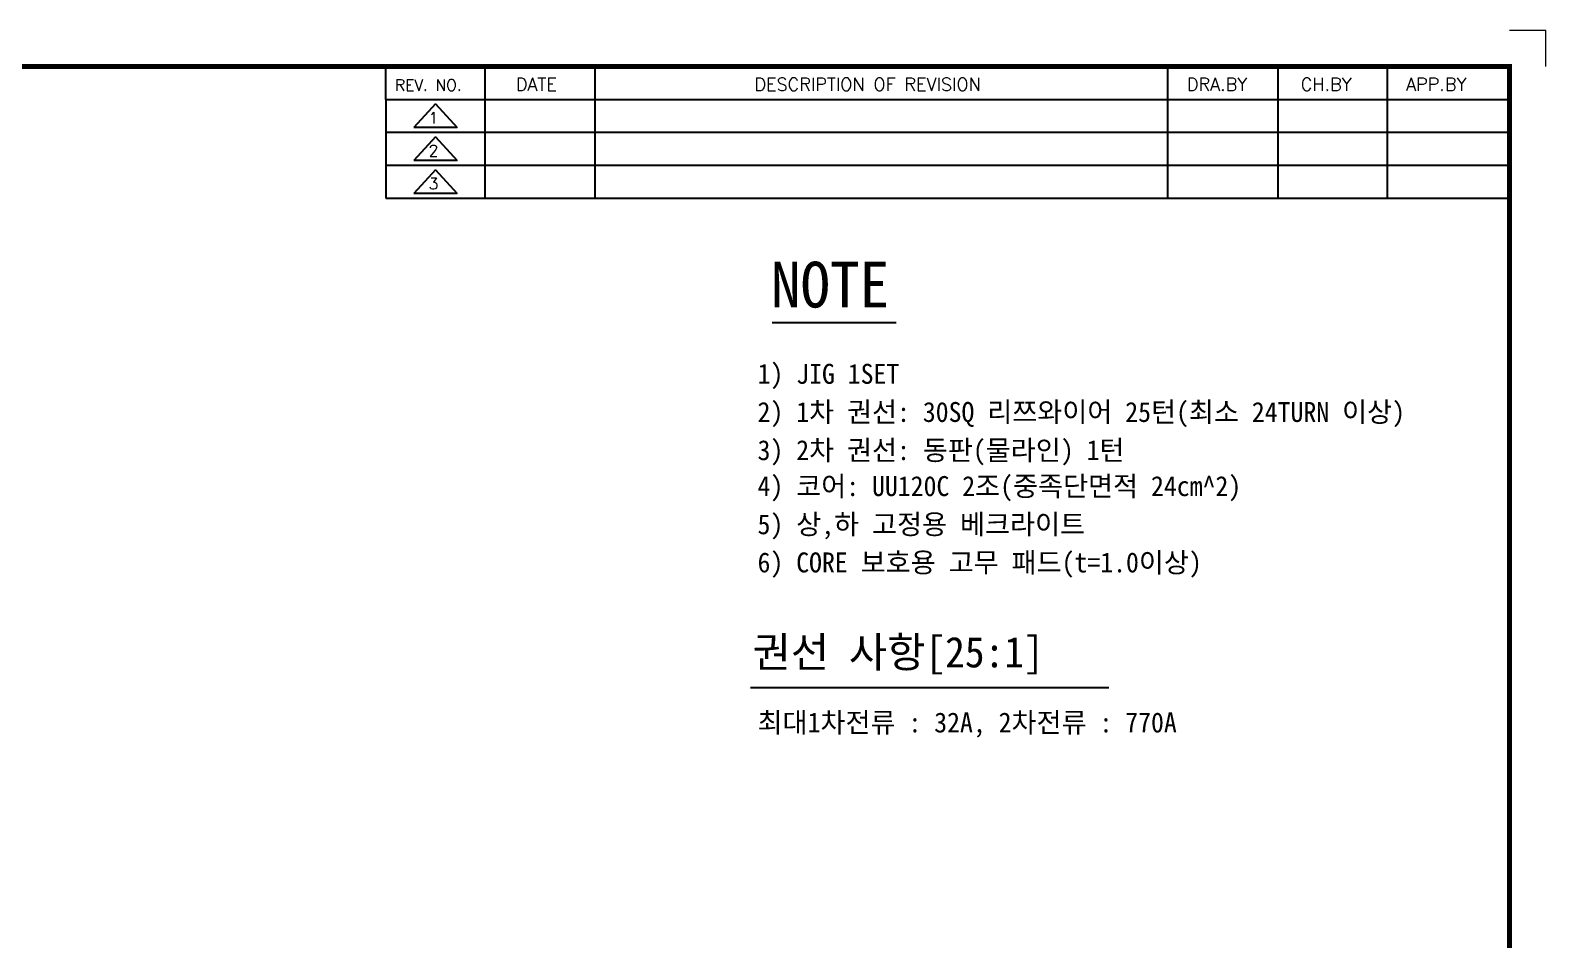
# Model space of a CAD drawing. Header units: inches. Extents: x 6934 to 18973, y 4254 to 7629.
# Drawn here: x 18449 to 18973, y 4694 to 5008 of the extents above; entities that cross this region are included whole.
import ezdxf
from ezdxf.enums import TextEntityAlignment as Align

# ---------------------------------------------------------------- set-up
doc = ezdxf.new("R2010")
doc.units = ezdxf.units.IN
doc.header["$MEASUREMENT"] = 0
doc.layers.add('FORMAT-1', color=7, linetype='Continuous')
doc.styles.add('HAN', font='')
doc.styles.add('RC', font='ROMANC.SHX')
doc.styles.get('HAN').set_extended_font_data('GulimChe')

# ---------------------------------------------------------------- blocks, each defined once
blk = doc.blocks.new('format-3')
at = {"color": 3, "lineweight": 9}
for p in [(414.5, 291.3), (419.5, 286.3)]:
    blk.add_line(p, (419.5, 291.3), dxfattribs=at)
at = {"color": 180}
for p, q in [((258.97, 281.75), (258.97, 286.3)), ((272.71, 281.75), (272.71, 286.3)), ((287.94, 281.75), (287.94, 286.3)), ((367.22, 281.75), (367.22, 286.3)), ((382.45, 281.75), (382.45, 286.3)), ((397.61, 281.75), (397.61, 286.3)), ((258.97, 281.75), (414.5, 281.75))]:
    blk.add_line(p, q, dxfattribs=at)
at = {"layer": 'FORMAT-1', "const_width": 0.7}
blk.add_lwpolyline([(13, 5), (13, 286.3), (414.5, 286.3), (414.5, 5)], close=True, dxfattribs=at)
at = {"color": 2, "style": 'RC'}
for s, height, p in [('REV. NO.', 1.56, (260.23, 282.95)), ('DATE', 1.788, (276.95, 282.94)), ('DESCRIPTION OF REVISION', 1.7875, (309.98, 282.94)), ('DRA.BY', 1.788, (369.83, 282.94)), ('CH.BY', 1.788, (385.59, 282.94)), ('APP.BY', 1.788, (400.18, 282.94))]:
    blk.add_text(s, height=height, dxfattribs=at).set_placement(p)
at = {"style": 'HAN'}
for tag, height, p in [('MODEL-NAME', 3, (386.1, 31.53)), ('SCALE', 2.7, (320.81, 26.29)), ('PART-NAME', 3, (386.1, 26.29)), ('CH-BY', 3, (277.21, 19.44)), ('PART-NO', 3, (386.1, 21.01)), ('DRA-BY', 3, (260.72, 19.44)), ('APP-BY', 3, (293.7, 19.44)), ('관련업체', 3, (333.52, 9.26)), ('DRA-DATE', 2.5, (260.72, 7.47)), ('CH-DATE', 2.5, (277.21, 7.47)), ('APP-DATE', 2.5, (293.7, 7.47))]:
    blk.add_attdef(tag, text='', height=height, dxfattribs=at).set_placement(p, align=Align.MIDDLE_CENTER)
blk = doc.blocks.new('re3')
at = {"color": 180}
for p, q in [((0, 0), (0, -4.55)), ((6.87, -0.64), (3.86, -3.91)), ((6.87, -0.64), (9.88, -3.91)), ((13.74, -4.55), (13.74, 0)), ((28.97, -4.55), (28.97, 0)), ((108.25, -4.55), (108.25, 0)), ((123.49, -4.55), (123.49, 0)), ((138.64, -4.55), (138.64, 0)), ((9.88, -3.91), (3.86, -3.91)), ((0, -4.55), (155.53, -4.55))]:
    blk.add_line(p, q, dxfattribs=at)
at = {"color": 2, "style": 'RC', "oblique": 15}
blk.add_attdef('REV.NO', text='', height=1.56, dxfattribs=at).set_placement((6.59, -2.56), align=Align.MIDDLE_CENTER)
blk.add_attdef('-1', text='', height=1.56, dxfattribs=at).set_placement((9.37, -1.66), align=Align.MIDDLE_LEFT)
at = {"color": 2, "style": 'HAN'}
for tag, p in [('REV.-DATE', (21.36, -2.28)), ('DRA.BY', (115.87, -2.28)), ('CH.BY', (131.07, -2.28)), ('APP.BY', (147.09, -2.28))]:
    blk.add_attdef(tag, text='', height=2.5, dxfattribs=at).set_placement(p, align=Align.MIDDLE_CENTER)
blk.add_attdef('DESCRIPTION-OF-REVISION', text='', height=2.5, dxfattribs=at).set_placement((31.61, -2.28), align=Align.MIDDLE_LEFT)

msp = doc.modelspace()

# ---------------------------------------------------------------- linework, layer by layer
for p, q in [((18705.376, 4907.211), (18748.267, 4907.211)), ((18697.847, 4780.928), (18821.864, 4780.928))]:
    msp.add_line(p, q)

# ---------------------------------------------------------------- block references
at = {"xscale": 2.5, "yscale": 2.5, "zscale": 2.5}
msp.add_blockref('format-3', (17924.27, 4280.012), dxfattribs=at)
ref = msp.add_blockref('re3', (18571.685, 4984.387), dxfattribs=dict(xscale=2.5, yscale=2.5, zscale=2.5))
ref.add_attrib('REV.NO', '1', dxfattribs={"color": 2, "height": 3.9, "style": 'RC'}).set_placement((18588.156, 4977.994), align=Align.MIDDLE_CENTER)
ref = msp.add_blockref('re3', (18571.685, 4973.012), dxfattribs=dict(xscale=2.5, yscale=2.5, zscale=2.5))
ref.add_attrib('REV.NO', '2', dxfattribs={"color": 2, "height": 3.9, "style": 'RC'}).set_placement((18588.156, 4966.619), align=Align.MIDDLE_CENTER)
ref = msp.add_blockref('re3', (18571.685, 4961.637), dxfattribs=dict(xscale=2.5, yscale=2.5, zscale=2.5))
ref.add_attrib('REV.NO', '3', dxfattribs={"color": 2, "height": 3.9, "style": 'RC'}).set_placement((18588.156, 4955.244), align=Align.MIDDLE_CENTER)

# ---------------------------------------------------------------- texts
at = {"color": 2, "style": 'HAN'}
for s, height, p in [('NOTE', 15.84, (18704.924, 4912.398)), ('1) JIG 1SET', 6.8999, (18700.296, 4886.007)), ('2) 1차 권선: 30SQ 리쯔와이어 25턴(최소 24TURN 이상)', 6.8999, (18700.296, 4872.807)), ('3) 2차 권선: 동판(물라인) 1턴', 6.8999, (18700.296, 4859.607)), ('4) 코어: UU120C 2조(중족단면적 24cm^ 2)', 6.8999, (18700.296, 4847.176)), ('5) 상,하 고정용 베크라이트', 6.8999, (18700.296, 4833.976)), ('6) CORE 보호용 고무 패드(t=1.0이상)', 6.8999, (18700.296, 4820.776)), ('권선 사항[25:1]', 10.56, (18698.552, 4787.928)), ('최대1차전류 : 32A, 2차전류 : 770A', 6.8999, (18700.296, 4765.424))]:
    msp.add_text(s, height=height, dxfattribs=at).set_placement(p)

doc.saveas('drawing.dxf')
